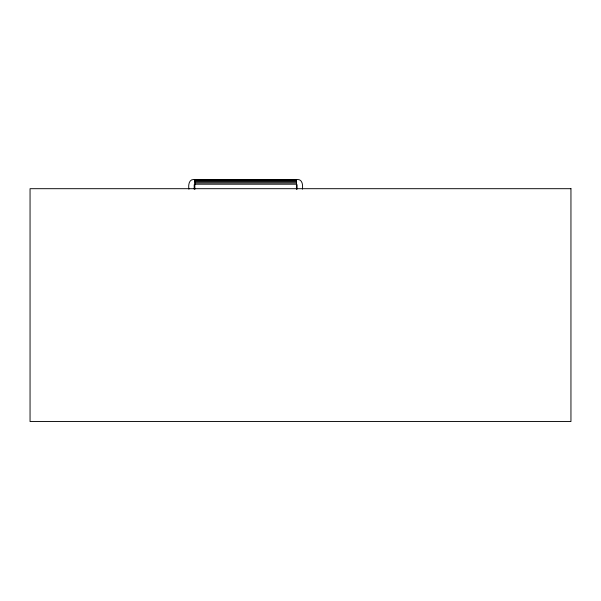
<?xml version="1.0" encoding="UTF-8"?>
<svg xmlns="http://www.w3.org/2000/svg" width="601" height="601" viewBox="0 0 601 601"><rect width="100%" height="100%" fill="white"/><g stroke="black" fill="none" stroke-linecap="round" stroke-linejoin="round"><path stroke-width="0.9" d="M194.852 179.616L296.436 179.616M194.852 180.097L296.436 180.097M194.852 180.848L296.436 180.848M194.852 181.833L296.436 181.833M194.852 182.974L296.436 182.974M194.852 184.206L296.436 184.206M194.852 184.732L194.191 184.732L194.191 189.135M296.436 184.732L297.097 184.732L297.097 189.135M302.371 189.18C303.032 185.536 302.573 179.489 297.623 179.459L193.665 179.459C188.714 179.489 188.263 185.536 188.917 189.18M296.436 179.459L296.436 189.353M194.852 179.459L194.852 189.353M570.95 188.691L30.05 188.691L30.05 421.541L570.95 421.541L570.95 188.691"/></g></svg>
